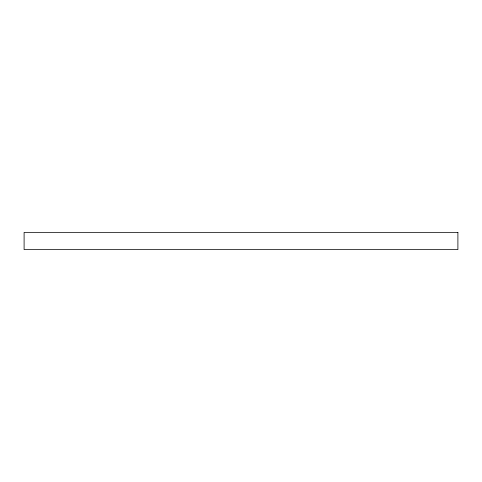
<?xml version="1.0" encoding="UTF-8"?>
<svg xmlns="http://www.w3.org/2000/svg" width="482" height="482" viewBox="0 0 482 482"><rect width="100%" height="100%" fill="white"/><g stroke="black" fill="none" stroke-linecap="round" stroke-linejoin="round"><path stroke-width="0.72" d="M457.9 232.402L24.1 232.402L24.1 249.598L457.9 249.598L457.9 232.402"/></g></svg>
